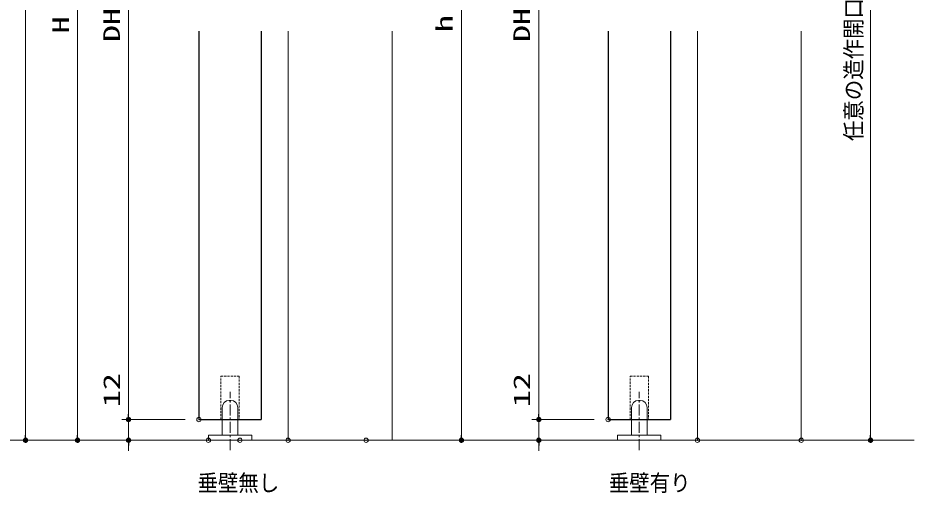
# Model space of a CAD drawing. Units: millimetres, scale not verified. Extents: x -1306 to 1306, y -607 to 607.
# Drawn here: x -878 to -361, y -112 to 162 of the extents above; entities that cross this region are included whole.
import ezdxf
from ezdxf.enums import TextEntityAlignment as Align

# ---------------------------------------------------------------- set-up
doc = ezdxf.new("R2010")
doc.units = ezdxf.units.MM
doc.header["$LTSCALE"] = 5
doc.header["$PDMODE"] = 32
doc.header["$PDSIZE"] = 2.5
doc.linetypes.add('USER2', pattern=[0.375, 0.25, -0.125])
doc.linetypes.add('USER3', pattern=[2, 1.25, -0.25, 0.25, -0.25])
for name, color, linetype, lineweight in [('0-1_線(黄)', 2, 'Continuous', 15), ('0-B_点線(水)', 4, 'USER2', 9), ('0-C_中心線', 3, 'USER3', 9), ('0-D_線(白)', 7, 'Continuous', 30), ('1-0_線(水)', 4, 'Continuous', 9), ('1-1_寸法線', 3, 'Continuous', 13), ('1-4_DEFPOINTS', 7, 'Continuous', 5), ('1-5_0', 3, 'Continuous', 25)]:
    doc.layers.add(name, color=color, linetype=linetype, lineweight=lineweight)
doc.styles.add('ＭＳ ゴシック', font='')
doc.styles.get('ＭＳ ゴシック').set_extended_font_data('MS Gothic')

# ---------------------------------------------------------------- blocks, each defined once
blk = doc.blocks.new('_DOT')
at = {"layer": '1-5_0'}
blk.add_line((-2.5, 0), (-5, 0), dxfattribs=at)
for points in [[(0, 0), (-2.5, 0), (-2.48, 0.313)], [(0, 0), (-2.48, -0.313), (-2.5, 0)], [(0, 0), (-2.48, 0.313), (-2.421, 0.622)], [(0, 0), (-2.421, -0.622), (-2.48, -0.313)], [(0, 0), (-2.421, 0.622), (-2.324, 0.92)], [(0, 0), (-2.324, -0.92), (-2.421, -0.622)], [(0, 0), (-2.324, 0.92), (-2.191, 1.204)], [(0, 0), (-2.191, -1.204), (-2.324, -0.92)], [(0, 0), (-2.191, 1.204), (-2.023, 1.469)], [(0, 0), (-2.023, -1.469), (-2.191, -1.204)], [(0, 0), (-2.023, 1.469), (-1.822, 1.711)], [(0, 0), (-1.822, -1.711), (-2.023, -1.469)], [(0, 0), (-1.822, 1.711), (-1.594, 1.926)], [(0, 0), (-1.594, -1.926), (-1.822, -1.711)], [(0, 0), (-1.594, 1.926), (-1.34, 2.111)], [(0, 0), (-1.34, -2.111), (-1.594, -1.926)], [(0, 0), (-1.34, 2.111), (-1.064, 2.262)], [(0, 0), (-1.064, -2.262), (-1.34, -2.111)], [(0, 0), (-1.064, 2.262), (-0.773, 2.378)], [(0, 0), (-0.773, -2.378), (-1.064, -2.262)], [(0, 0), (-0.773, 2.378), (-0.468, 2.456)], [(0, 0), (-0.468, -2.456), (-0.773, -2.378)], [(0, 0), (-0.468, 2.456), (-0.157, 2.495)], [(0, 0), (-0.157, -2.495), (-0.468, -2.456)], [(0, 0), (-0.157, 2.495), (0.157, 2.495)], [(0, 0), (0.157, -2.495), (-0.157, -2.495)], [(0, 0), (0.157, 2.495), (0.468, 2.456)], [(0, 0), (0.468, 2.456), (0.773, 2.378)], [(0, 0), (0.773, 2.378), (1.064, 2.262)], [(0, 0), (1.064, 2.262), (1.34, 2.111)], [(0, 0), (1.34, 2.111), (1.594, 1.926)], [(0, 0), (1.594, 1.926), (1.822, 1.711)], [(0, 0), (1.822, 1.711), (2.023, 1.469)], [(0, 0), (2.023, 1.469), (2.191, 1.204)], [(0, 0), (2.191, 1.204), (2.324, 0.92)], [(0, 0), (2.324, 0.92), (2.421, 0.622)], [(0, 0), (2.421, 0.622), (2.48, 0.313)], [(0, 0), (2.48, 0.313), (2.5, 0)], [(0, 0), (0.468, -2.456), (0.157, -2.495)], [(0, 0), (0.773, -2.378), (0.468, -2.456)], [(0, 0), (1.064, -2.262), (0.773, -2.378)], [(0, 0), (1.34, -2.111), (1.064, -2.262)], [(0, 0), (1.594, -1.926), (1.34, -2.111)], [(0, 0), (1.822, -1.711), (1.594, -1.926)], [(0, 0), (2.023, -1.469), (1.822, -1.711)], [(0, 0), (2.191, -1.204), (2.023, -1.469)], [(0, 0), (2.324, -0.92), (2.191, -1.204)], [(0, 0), (2.421, -0.622), (2.324, -0.92)], [(0, 0), (2.48, -0.313), (2.421, -0.622)], [(0, 0), (2.5, 0), (2.48, -0.313)]]:
    blk.add_solid(points, dxfattribs=at)

msp = doc.modelspace()

# ---------------------------------------------------------------- linework, layer by layer
at = {"layer": '0-1_線(黄)'}
msp.add_line((-1231.42, -81.352), (-360.811, -81.352), dxfattribs=at)
at = {"layer": '0-B_点線(水)'}
for points in [[(-760.802, -69.352), (-760.802, -44.352), (-750.302, -44.352), (-750.302, -69.352)], [(-524.636, -69.352), (-524.636, -44.352), (-514.136, -44.352), (-514.136, -69.352)]]:
    msp.add_lwpolyline(points, dxfattribs=at)
at = {"layer": '0-C_中心線'}
for p, q in [((-755.552, -87.033), (-755.552, -53.383)), ((-519.386, -87.033), (-519.386, -53.383))]:
    msp.add_line(p, q, dxfattribs=at)
at = {"layer": '0-D_線(白)'}
for p, q in [((-773.552, 154.648), (-773.552, -69.352)), ((-737.552, 154.648), (-737.552, -69.352)), ((-537.386, 154.648), (-537.386, -69.352)), ((-501.386, 154.648), (-501.386, -69.352)), ((-756.052, -58.352), (-755.052, -58.352)), ((-519.886, -58.352), (-518.886, -58.352)), ((-773.552, -69.352), (-737.552, -69.352)), ((-537.386, -69.352), (-501.386, -69.352))]:
    msp.add_line(p, q, dxfattribs=at)
at = {"layer": '1-0_線(水)'}
for p, q in [((-722.052, -81.352), (-722.052, 154.648)), ((-662.055, -81.352), (-662.055, 154.648)), ((-485.886, -81.352), (-485.886, 154.648)), ((-425.886, -81.352), (-425.886, 154.648)), ((-760.052, -78.352), (-760.052, -62.352)), ((-751.052, -62.352), (-751.052, -78.352)), ((-523.886, -78.352), (-523.886, -62.352)), ((-514.886, -62.352), (-514.886, -78.352)), ((-768.052, -81.352), (-743.052, -81.352)), ((-531.886, -81.352), (-506.886, -81.352))]:
    msp.add_line(p, q, dxfattribs=at)
for points in [[(-768.052, -81.352), (-768.052, -78.352), (-743.052, -78.352), (-743.052, -81.352)], [(-531.886, -81.352), (-531.886, -78.352), (-506.886, -78.352), (-506.886, -81.352)]]:
    msp.add_lwpolyline(points, dxfattribs=at)
for centre, start, end in [((-756.052, -62.352), 90, 180), ((-755.052, -62.352), 0, 90), ((-519.886, -62.352), 90, 180), ((-518.886, -62.352), 0, 90)]:
    msp.add_arc(centre, 4, start, end, dxfattribs=at)
at = {"layer": '1-1_寸法線'}
for p, q in [((-873.552, 434.148), (-873.552, -78.352)), ((-843.552, 395.648), (-843.552, -78.352)), ((-622.055, 395.648), (-622.055, -78.352)), ((-814.097, 383.648), (-814.097, -66.352)), ((-577.406, 383.648), (-577.406, -66.352)), ((-385.886, 341.645), (-385.886, -78.352)), ((-814.097, -66.352), (-814.097, -40.591)), ((-577.406, -66.352), (-577.406, -40.591)), ((-781.552, -69.352), (-818.097, -69.352)), ((-781.552, -69.352), (-818.097, -69.352)), ((-814.097, -81.352), (-814.097, -69.352)), ((-545.386, -69.352), (-581.406, -69.352)), ((-545.386, -69.352), (-581.406, -69.352)), ((-577.406, -81.352), (-577.406, -69.352)), ((-776.052, -81.352), (-877.552, -81.352)), ((-757.85, -81.352), (-847.552, -81.352)), ((-730.052, -81.352), (-818.097, -81.352)), ((-669.052, -81.352), (-618.055, -81.352)), ((-493.886, -81.352), (-581.406, -81.352)), ((-417.886, -81.352), (-381.886, -81.352)), ((-814.097, -84.352), (-814.097, -87.352)), ((-577.406, -84.352), (-577.406, -87.352))]:
    msp.add_line(p, q, dxfattribs=at)
at = {"layer": '1-4_DEFPOINTS'}
for p in [(-814.097, -69.352), (-773.552, -69.352), (-577.406, -69.352), (-537.386, -69.352), (-873.552, -81.352), (-843.552, -81.352), (-814.097, -81.352), (-768.052, -81.352), (-749.85, -81.352), (-722.052, -81.352), (-677.052, -81.352), (-622.055, -81.352), (-577.406, -81.352), (-485.886, -81.352), (-425.886, -81.352), (-385.886, -81.352)]:
    msp.add_point(p, dxfattribs=at)

# ---------------------------------------------------------------- block references
at = {"layer": '1-1_寸法線', "xscale": 0.6, "yscale": 0.6}
for p, rotation in [((-814.097, -69.352), 270), ((-814.097, -69.352), 270), ((-577.406, -69.352), 270), ((-577.406, -69.352), 270), ((-873.552, -81.352), 270), ((-843.552, -81.352), 270), ((-814.097, -81.352), 90), ((-622.055, -81.352), 270), ((-577.406, -81.352), 90), ((-385.886, -81.352), 270)]:
    msp.add_blockref('_DOT', p, dxfattribs=dict(at, rotation=rotation))

# ---------------------------------------------------------------- texts
at = {"layer": '0-1_線(黄)', "style": 'ＭＳ ゴシック', "width": 0.9}
for s, p in [('垂壁無し', (-774.334, -113.601)), ('垂壁有り', (-536.965, -113.601))]:
    msp.add_text(s, height=9.604, dxfattribs=at).set_placement(p, align=Align.BOTTOM_LEFT)
at = {"layer": '1-1_寸法線', "style": 'ＭＳ ゴシック'}
for s, width, p in [('任意の造作開口', 0.9, (-388.035, 91.283)), ('DH', 1.5, (-816.246, 148.409)), ('DH', 1.5, (-579.555, 148.409)), ('H', 1.5, (-845.702, 153.409)), ('h', 1.5, (-624.205, 154.124)), ('12', 1.5, (-816.246, -62.21)), ('12', 1.5, (-579.555, -62.21))]:
    msp.add_text(s, height=9.604, rotation=90, dxfattribs=dict(at, width=width)).set_placement(p, align=Align.BOTTOM_LEFT)

doc.saveas('drawing.dxf')
